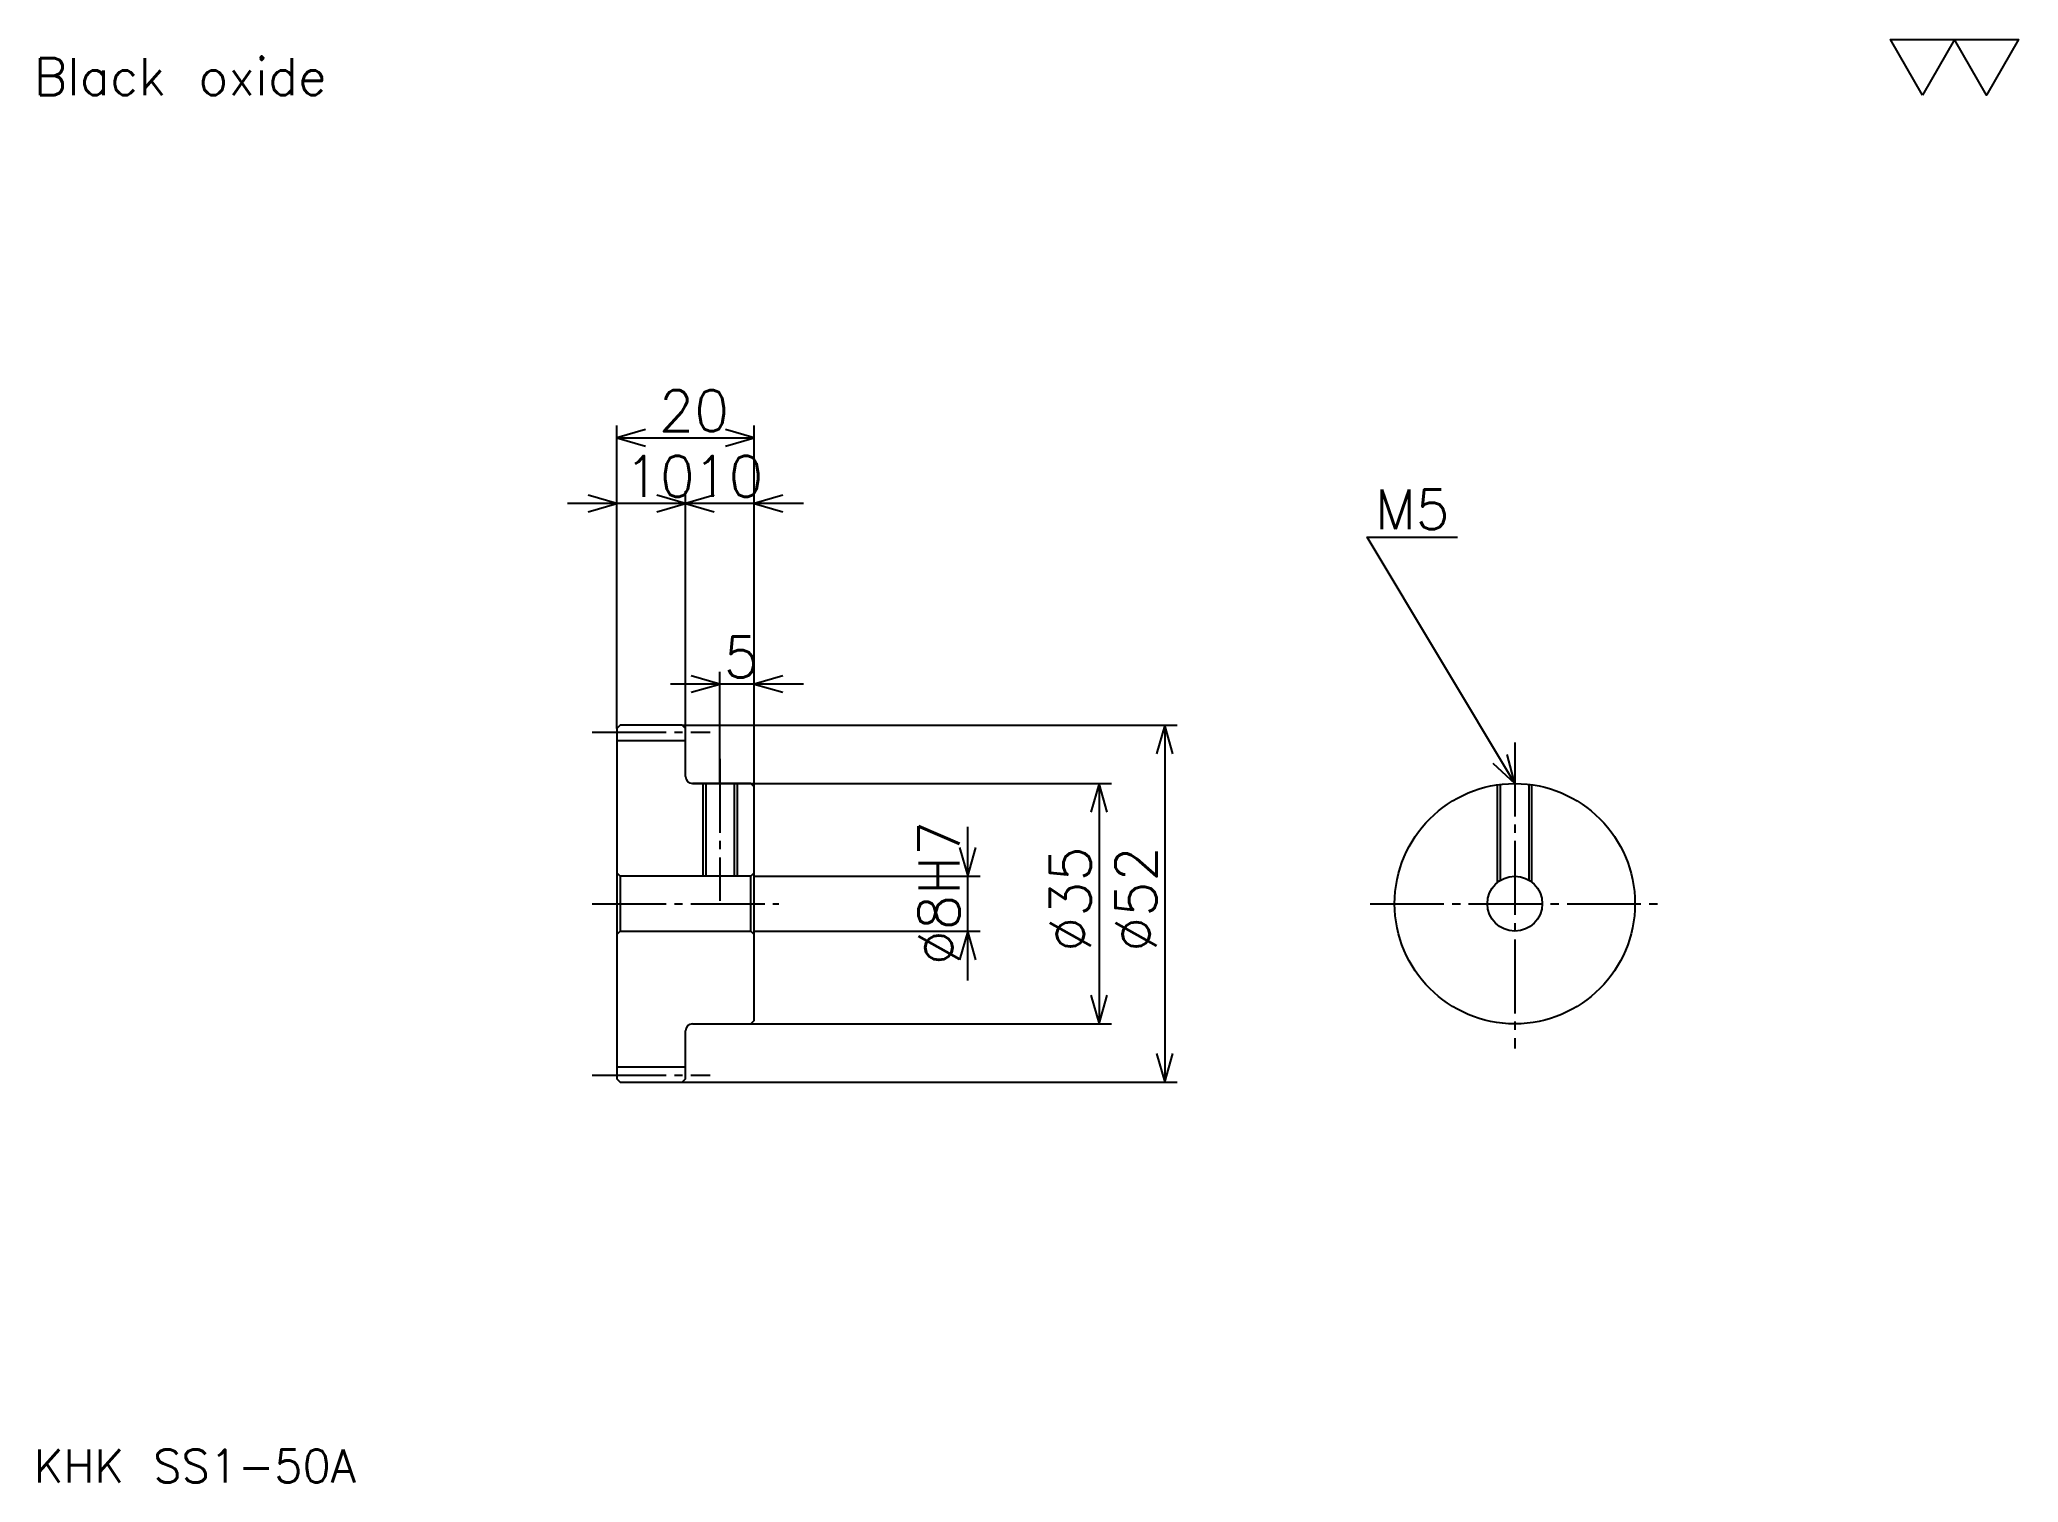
# Model space of a CAD drawing. Extents: x 13 to 301, y 13 to 223.
import ezdxf

# ---------------------------------------------------------------- set-up
doc = ezdxf.new("R2010")
doc.units = 0
doc.linetypes.add('DASHDOT', pattern=[14.347826, 10.76087, -1.195652, 1.195652, -1.195652])
doc.layers.get('0').update_dxf_attribs({"linetype": 'CONTINUOUS'})
doc.layers.add('DASHDOT', color=6, linetype='DASHDOT')
doc.styles.add('KANJI', font='TXT', dxfattribs={"bigfont": 'BIGFONT'})

msp = doc.modelspace()

# ---------------------------------------------------------------- linework, layer by layer
at = {"color": 5}
for p, q in [((96.847832, 123.445656), (96.847832, 167.08696)), ((96.847832, 165.293488), (116.847832, 165.293488)), ((116.847832, 123.445656), (116.847832, 167.08696)), ((114.021744, 155.728271), (89.67392, 155.728271)), ((124.021744, 155.728271), (99.67392, 155.728271)), ((106.847832, 123.445656), (106.847832, 157.521744)), ((111.847832, 123.445656), (111.847832, 131.217392)), ((124.021744, 129.42392), (104.67392, 129.42392)), ((96.847832, 122.945656), (96.847832, 123.445656)), ((106.347832, 123.445656), (116.847832, 123.445656)), ((106.847832, 122.945656), (106.847832, 123.445656)), ((111.847832, 114.945656), (111.847832, 123.445656)), ((116.847832, 123.445656), (178.42392, 123.445656)), ((116.847832, 114.445656), (116.847832, 123.445656)), ((176.630432, 123.445656), (176.630432, 71.445656)), ((107.847832, 114.945656), (116.847832, 114.945656)), ((116.847832, 114.945656), (168.858704, 114.945656)), ((167.065216, 114.945656), (167.065216, 79.945656)), ((147.934784, 86.271744), (147.934784, 108.619568)), ((116.847832, 101.445656), (149.728271, 101.445656)), ((116.847832, 93.445656), (149.728271, 93.445656)), ((107.847832, 79.945656), (116.847832, 79.945656)), ((116.847832, 79.945656), (168.858704, 79.945656)), ((106.347832, 71.445656), (116.847832, 71.445656)), ((116.847832, 71.445656), (178.42392, 71.445656))]:
    msp.add_line(p, q, dxfattribs=at)
at = {"color": 4}
for p, q in [((96.847832, 121.195656), (106.847832, 121.195656)), ((97.347832, 101.445656), (97.347832, 93.445656)), ((116.347832, 101.445656), (116.847832, 101.945656)), ((116.347832, 93.445656), (116.847832, 92.945656)), ((96.847832, 73.695656), (106.847832, 73.695656))]:
    msp.add_line(p, q, dxfattribs=at)
at = {"color": 7}
msp.add_lwpolyline([(286.956512, 215.217392), (282.293457, 223.300003), (300.945648, 223.300003), (296.282593, 215.217392), (291.619568, 223.300003), (286.956512, 215.217392)], dxfattribs=at)
at = {"color": 5}
for points in [[(101.032616, 166.489136), (96.847832, 165.293488), (101.032616, 164.097824)], [(112.663048, 164.097824), (116.847832, 165.293488), (112.663048, 166.489136)], [(92.663048, 154.532608), (96.847832, 155.728271), (92.663048, 156.92392)], [(102.663048, 154.532608), (106.847832, 155.728271), (102.663048, 156.92392)], [(111.032616, 156.92392), (106.847832, 155.728271), (111.032616, 154.532608)], [(121.032616, 156.92392), (116.847832, 155.728271), (121.032616, 154.532608)], [(227.608704, 114.945656), (206.08696, 150.815216), (219.239136, 150.815216)], [(107.663048, 128.228271), (111.847832, 129.42392), (107.663048, 130.619568)], [(121.032616, 130.619568), (116.847832, 129.42392), (121.032616, 128.228271)], [(177.826096, 119.260872), (176.630432, 123.445656), (175.434784, 119.260872)], [(224.430389, 117.918915), (227.608704, 114.945656), (226.480896, 119.149231)], [(168.26088, 110.760872), (167.065216, 114.945656), (165.869568, 110.760872)], [(146.739136, 105.63044), (147.934784, 101.445656), (149.130432, 105.63044)], [(149.130432, 89.260872), (147.934784, 93.445656), (146.739136, 89.260872)], [(165.869568, 84.13044), (167.065216, 79.945656), (168.26088, 84.13044)], [(175.434784, 75.63044), (176.630432, 71.445656), (177.826096, 75.63044)]]:
    msp.add_lwpolyline(points, dxfattribs=at)
at = {"color": 4}
for points in [[(106.847832, 115.945656), (106.847832, 122.945656), (106.347832, 123.445656), (97.347832, 123.445656), (96.847832, 122.945656), (96.847832, 92.945656)], [(107.847832, 79.945656), (116.347832, 79.945656), (116.847832, 80.445656), (116.847832, 114.445656), (116.347832, 114.945656), (107.847832, 114.945656)], [(109.347832, 114.945656), (109.347832, 101.445656)], [(109.782829, 114.945656), (109.782829, 101.445656)], [(113.912834, 114.945656), (113.912834, 101.445656)], [(114.347832, 114.945656), (114.347832, 101.445656)], [(225.108704, 100.568153), (225.108704, 114.766167)], [(225.543701, 100.871407), (225.543701, 114.823395)], [(229.673706, 100.871407), (229.673706, 114.823395)], [(230.108704, 100.568153), (230.108704, 114.766167)], [(96.847832, 92.945656), (97.347832, 93.445656), (116.347832, 93.445656), (116.347832, 101.445656), (97.347832, 101.445656), (96.847832, 101.945656)], [(96.847832, 92.945656), (96.847832, 71.945656), (97.347832, 71.445656), (106.347832, 71.445656), (106.847832, 71.945656), (106.847832, 78.945656)]]:
    msp.add_lwpolyline(points, dxfattribs=at)
for radius in [17.5, 4]:
    msp.add_circle((227.608704, 97.445656), radius, dxfattribs=at)
for centre, start, end in [((107.847832, 115.945656), 180, 270), ((107.847832, 78.945656), 90, 180)]:
    msp.add_arc(centre, 1, start, end, dxfattribs=at)
at = {"layer": 'DASHDOT', "color": 7}
for p, q in [((93.260872, 122.445656), (110.434792, 122.445656)), ((227.608704, 120.92392), (227.608704, 76.358704)), ((93.260872, 97.445656), (120.434784, 97.445656)), ((206.521744, 97.445656), (248.695648, 97.445656)), ((93.260872, 72.445656), (110.434792, 72.445656))]:
    msp.add_line(p, q, dxfattribs=at)
msp.add_lwpolyline([(111.847832, 118.532608), (111.847832, 97.858704)], dxfattribs=at)

# ---------------------------------------------------------------- texts
at = {"color": 7, "style": 'KANJI'}
for s, height, p in [('Black oxide', 5.380435, (11.956522, 215.217392)), ('20', 5.978261, (102.96196, 166.25)), ('10', 5.978261, (97.96196, 156.684784)), ('10', 5.978261, (107.96196, 156.684784)), ('M5', 5.739131, (207.282623, 152.010864)), ('5', 5.978261, (112.4049, 130.380432)), ('KHK SS1-50A', 4.782609, (11.956522, 13.152174))]:
    msp.add_text(s, height=height, dxfattribs=at).set_placement(p)
for s, p in [('%%c8H7', (146.739136, 88.478264)), ('%%c35', (165.869568, 90.421204)), ('%%c52', (175.434784, 90.421204))]:
    msp.add_text(s, height=5.978261, rotation=90, dxfattribs=at).set_placement(p)

doc.saveas('drawing.dxf')
